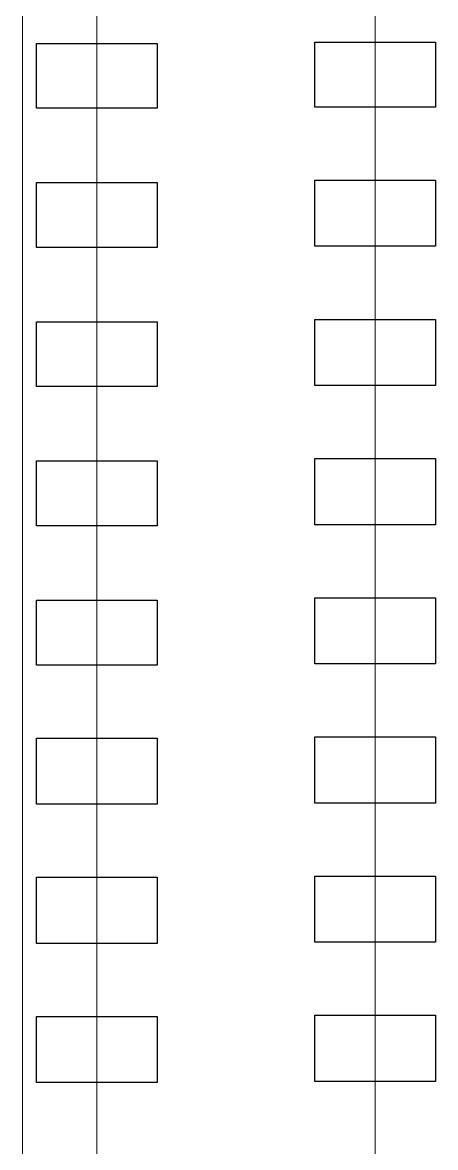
# Model space of a CAD drawing. Header units: millimetres. Extents: x -3 to 153, y 27 to 116.
# Drawn here: x 97.63 to 105.17, y 66.4 to 86.93 of the extents above; entities that cross this region are included whole.
import ezdxf

# ---------------------------------------------------------------- set-up
doc = ezdxf.new("R2010")
doc.units = ezdxf.units.MM
doc.header["$MEASUREMENT"] = 0
doc.layers.add('layer 1', color=7, linetype='Continuous')

msp = doc.modelspace()

# ---------------------------------------------------------------- linework, layer by layer
at = {"layer": 'layer 1', "color": 0, "lineweight": 9}
msp.add_open_spline([(97.633, 43.013), (97.633, 43.013), (97.633, 101.01), (97.633, 101.01)], degree=3, dxfattribs=at)
at = {"layer": 'layer 1', "color": 0, "lineweight": 20}
for points in [[(98.988, 46.633), (98.988, 46.633), (98.988, 87.251), (98.988, 87.251)], [(104.068, 46.633), (104.068, 46.633), (104.068, 87.251), (104.068, 87.251)]]:
    msp.add_open_spline(points, degree=3, dxfattribs=at)
at = {"layer": 'layer 1', "color": 0}
for points in [[(97.887, 86.553), (97.887, 86.553), (97.887, 85.368), (97.887, 85.368), (97.887, 85.368), (97.887, 85.368), (100.089, 85.368), (100.089, 85.368), (100.089, 85.368), (100.089, 85.368), (100.089, 86.553), (100.089, 86.553), (100.089, 86.553), (100.089, 86.553), (97.887, 86.553), (97.887, 86.553)], [(102.967, 86.574), (102.967, 86.574), (102.967, 85.389), (102.967, 85.389), (102.967, 85.389), (102.967, 85.389), (105.169, 85.389), (105.169, 85.389), (105.169, 85.389), (105.169, 85.389), (105.169, 86.574), (105.169, 86.574), (105.169, 86.574), (105.169, 86.574), (102.967, 86.574), (102.967, 86.574)], [(97.887, 84.013), (97.887, 84.013), (97.887, 82.828), (97.887, 82.828), (97.887, 82.828), (97.887, 82.828), (100.089, 82.828), (100.089, 82.828), (100.089, 82.828), (100.089, 82.828), (100.089, 84.013), (100.089, 84.013), (100.089, 84.013), (100.089, 84.013), (97.887, 84.013), (97.887, 84.013)], [(102.967, 84.055), (102.967, 84.055), (102.967, 82.849), (102.967, 82.849), (102.967, 82.849), (102.967, 82.849), (105.169, 82.849), (105.169, 82.849), (105.169, 82.849), (105.169, 82.849), (105.169, 84.055), (105.169, 84.055), (105.169, 84.055), (105.169, 84.055), (102.967, 84.055), (102.967, 84.055)], [(102.967, 81.515), (102.967, 81.515), (102.967, 80.309), (102.967, 80.309), (102.967, 80.309), (102.967, 80.309), (105.169, 80.309), (105.169, 80.309), (105.169, 80.309), (105.169, 80.309), (105.169, 81.515), (105.169, 81.515), (105.169, 81.515), (105.169, 81.515), (102.967, 81.515), (102.967, 81.515)], [(97.887, 81.473), (97.887, 81.473), (97.887, 80.288), (97.887, 80.288), (97.887, 80.288), (97.887, 80.288), (100.089, 80.288), (100.089, 80.288), (100.089, 80.288), (100.089, 80.288), (100.089, 81.473), (100.089, 81.473), (100.089, 81.473), (100.089, 81.473), (97.887, 81.473), (97.887, 81.473)], [(97.887, 78.933), (97.887, 78.933), (97.887, 77.748), (97.887, 77.748), (97.887, 77.748), (97.887, 77.748), (100.089, 77.748), (100.089, 77.748), (100.089, 77.748), (100.089, 77.748), (100.089, 78.933), (100.089, 78.933), (100.089, 78.933), (100.089, 78.933), (97.887, 78.933), (97.887, 78.933)], [(102.967, 78.975), (102.967, 78.975), (102.967, 77.769), (102.967, 77.769), (102.967, 77.769), (102.967, 77.769), (105.169, 77.769), (105.169, 77.769), (105.169, 77.769), (105.169, 77.769), (105.169, 78.975), (105.169, 78.975), (105.169, 78.975), (105.169, 78.975), (102.967, 78.975), (102.967, 78.975)], [(97.887, 76.393), (97.887, 76.393), (97.887, 75.208), (97.887, 75.208), (97.887, 75.208), (97.887, 75.208), (100.089, 75.208), (100.089, 75.208), (100.089, 75.208), (100.089, 75.208), (100.089, 76.393), (100.089, 76.393), (100.089, 76.393), (100.089, 76.393), (97.887, 76.393), (97.887, 76.393)], [(102.967, 76.435), (102.967, 76.435), (102.967, 75.229), (102.967, 75.229), (102.967, 75.229), (102.967, 75.229), (105.169, 75.229), (105.169, 75.229), (105.169, 75.229), (105.169, 75.229), (105.169, 76.435), (105.169, 76.435), (105.169, 76.435), (105.169, 76.435), (102.967, 76.435), (102.967, 76.435)], [(97.887, 73.874), (97.887, 73.874), (97.887, 72.668), (97.887, 72.668), (97.887, 72.668), (97.887, 72.668), (100.089, 72.668), (100.089, 72.668), (100.089, 72.668), (100.089, 72.668), (100.089, 73.874), (100.089, 73.874), (100.089, 73.874), (100.089, 73.874), (97.887, 73.874), (97.887, 73.874)], [(102.967, 73.895), (102.967, 73.895), (102.967, 72.689), (102.967, 72.689), (102.967, 72.689), (102.967, 72.689), (105.169, 72.689), (105.169, 72.689), (105.169, 72.689), (105.169, 72.689), (105.169, 73.895), (105.169, 73.895), (105.169, 73.895), (105.169, 73.895), (102.967, 73.895), (102.967, 73.895)], [(97.887, 71.334), (97.887, 71.334), (97.887, 70.128), (97.887, 70.128), (97.887, 70.128), (97.887, 70.128), (100.089, 70.128), (100.089, 70.128), (100.089, 70.128), (100.089, 70.128), (100.089, 71.334), (100.089, 71.334), (100.089, 71.334), (100.089, 71.334), (97.887, 71.334), (97.887, 71.334)], [(102.967, 71.355), (102.967, 71.355), (102.967, 70.149), (102.967, 70.149), (102.967, 70.149), (102.967, 70.149), (105.169, 70.149), (105.169, 70.149), (105.169, 70.149), (105.169, 70.149), (105.169, 71.355), (105.169, 71.355), (105.169, 71.355), (105.169, 71.355), (102.967, 71.355), (102.967, 71.355)], [(97.887, 68.794), (97.887, 68.794), (97.887, 67.588), (97.887, 67.588), (97.887, 67.588), (97.887, 67.588), (100.089, 67.588), (100.089, 67.588), (100.089, 67.588), (100.089, 67.588), (100.089, 68.794), (100.089, 68.794), (100.089, 68.794), (100.089, 68.794), (97.887, 68.794), (97.887, 68.794)], [(102.967, 68.815), (102.967, 68.815), (102.967, 67.609), (102.967, 67.609), (102.967, 67.609), (102.967, 67.609), (105.169, 67.609), (105.169, 67.609), (105.169, 67.609), (105.169, 67.609), (105.169, 68.815), (105.169, 68.815), (105.169, 68.815), (105.169, 68.815), (102.967, 68.815), (102.967, 68.815)]]:
    msp.add_open_spline(points, degree=3, knots=[0, 0, 0, 0, 0.2, 0.2, 0.2, 0.2, 0.4, 0.4, 0.4, 0.4, 0.6, 0.6, 0.6, 0.6, 1, 1, 1, 1], dxfattribs=at)

doc.saveas('drawing.dxf')
